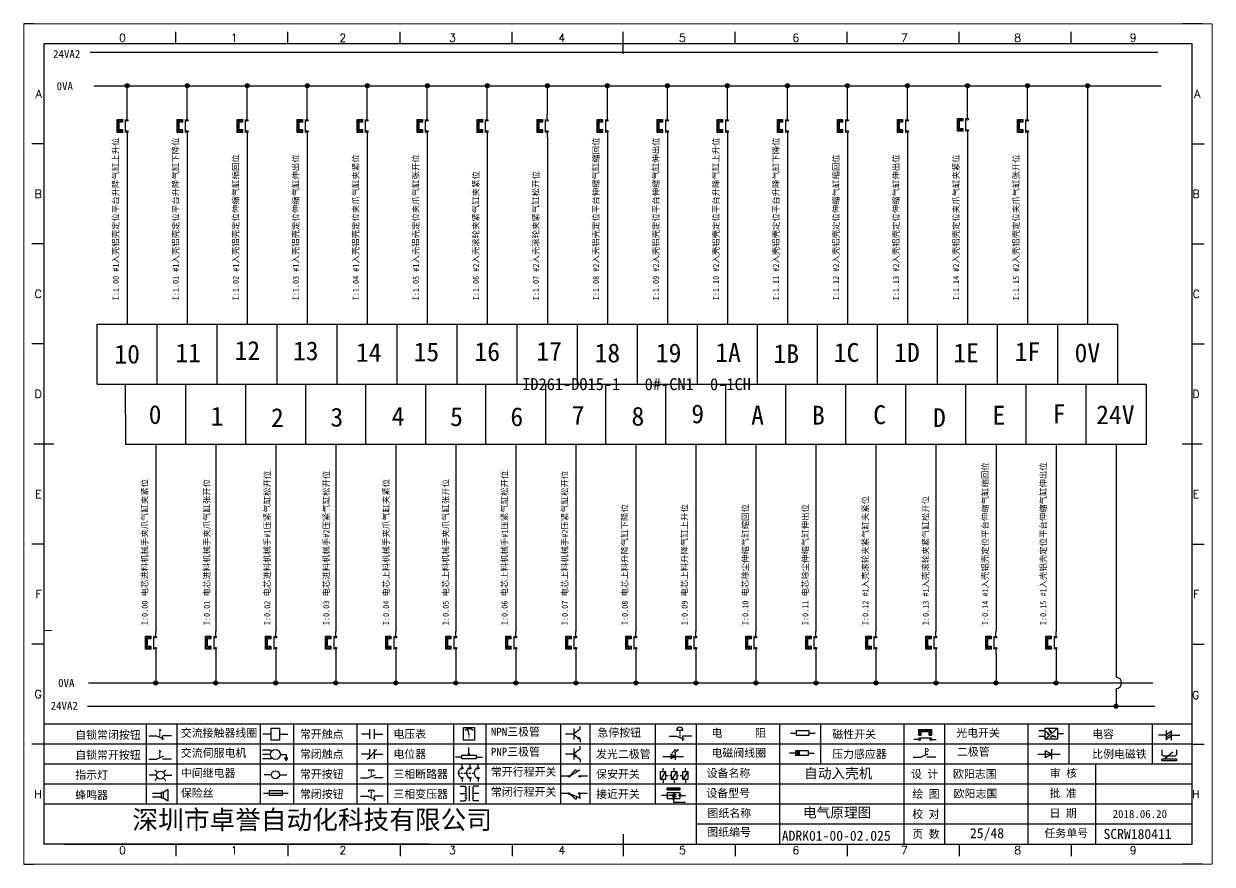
# Model space of a CAD drawing. Header units: millimetres. Extents: x 336 to 12810, y -1577 to 4105.
# Drawn here: x 6480.6 to 6777.6, y -645.8 to -435.8 of the extents above; entities that cross this region are included whole.
import ezdxf
from ezdxf.enums import TextEntityAlignment as Align

# ---------------------------------------------------------------- set-up
doc = ezdxf.new("R2010")
doc.units = ezdxf.units.MM
doc.layers.add('AE_BOR', color=1, linetype='Continuous')
doc.layers.add('MISC', color=2, linetype='Continuous')
doc.styles.get("Standard").update_dxf_attribs({"font": ''})
doc.styles.add('WD', font='romans.shx', dxfattribs={"width": 0.8, "bigfont": 'gbcbig.shx'})
doc.styles.add('样式 0', font='')
doc.styles.add('汉字', font='')
doc.styles.get('Standard').set_extended_font_data('SimSun')
doc.styles.get('样式 0').set_extended_font_data('KaiTi_GB2312')
doc.styles.get('汉字').set_extended_font_data('新宋体')

# ---------------------------------------------------------------- blocks, each defined once
blk = doc.blocks.new('磁性开关')
at = {"linetype": 'ByBlock'}
h = blk.add_hatch(dxfattribs=at)
h.set_pattern_fill('ANSI31', color=256, scale=0.1, style=0)
h.paths.add_polyline_path([(-1910.88, -776.69), (-1910.88, -775.29), (-1907.69, -775.29), (-1907.69, -776.69), (-1908.31, -776.69), (-1908.31, -775.79), (-1910.25, -775.79), (-1910.25, -776.69)])
for p, q in [((-1910.91, -777.81), (-1912.09, -777.81)), ((-1910.88, -776.69), (-1910.88, -775.29)), ((-1910.88, -775.29), (-1907.69, -775.29)), ((-1910.88, -776.69), (-1910.25, -776.69)), ((-1910.88, -777.39), (-1907.69, -777.39)), ((-1910.25, -776.69), (-1910.25, -775.79)), ((-1910.25, -775.79), (-1908.31, -775.79)), ((-1908.31, -776.69), (-1908.31, -775.79)), ((-1908.31, -776.69), (-1907.69, -776.69)), ((-1907.69, -775.29), (-1907.69, -776.69)), ((-1907.66, -777.81), (-1906.48, -777.81))]:
    blk.add_line(p, q, dxfattribs=at)
for centre in [(-1910.68, -777.81), (-1907.88, -777.81)]:
    blk.add_circle(centre, 0.225, dxfattribs=at)
blk = doc.blocks.new('*U6')
at = {"linetype": 'ByBlock'}
for p, q in [((-1909.23, -780.45), (-1909.23, -780.67)), ((-1909.23, -780.45), (-1908.92, -780.84)), ((-1909.23, -780.84), (-1909.23, -781.05)), ((-1911.92, -782.07), (-1910.06, -782.07)), ((-1910.06, -782.07), (-1908.18, -782.88)), ((-1909.23, -781.23), (-1909.23, -781.44)), ((-1909.23, -781.61), (-1909.23, -781.83)), ((-1909.23, -782), (-1909.23, -782.21)), ((-1909.23, -782.38), (-1909.23, -782.43)), ((-1908.52, -783.07), (-1908.52, -782.07)), ((-1906.25, -782.07), (-1908.52, -782.07))]:
    blk.add_line(p, q, dxfattribs=at)
blk = doc.blocks.new('*U8')
at = {"linetype": 'ByBlock'}
for p, q in [((-1911.92, -792.89), (-1910.06, -792.89)), ((-1910.06, -792.89), (-1908.18, -792.08)), ((-1908.88, -791.17), (-1909.23, -790.71)), ((-1909.23, -790.71), (-1909.23, -790.92)), ((-1909.23, -791.09), (-1909.23, -791.31)), ((-1909.23, -791.48), (-1909.23, -791.69)), ((-1909.23, -791.86), (-1909.23, -792.08)), ((-1909.23, -792.25), (-1909.23, -792.47)), ((-1906.25, -792.89), (-1908.52, -792.89))]:
    blk.add_line(p, q, dxfattribs=at)
blk = doc.blocks.new('蜂鸣器')
at = {"linetype": 'ByBlock'}
for p, q in [((-1907.17, -795.53), (-1908.25, -796.26)), ((-1907.17, -795.53), (-1907.17, -798.41)), ((-1908.8, -796.48), (-1911.01, -796.48)), ((-1908.8, -797.46), (-1911.01, -797.46)), ((-1908.25, -796.26), (-1908.8, -796.26)), ((-1908.8, -797.68), (-1908.8, -796.26)), ((-1908.25, -797.68), (-1908.8, -797.68)), ((-1908.25, -797.68), (-1908.25, -796.26)), ((-1907.17, -798.41), (-1908.25, -797.68))]:
    blk.add_line(p, q, dxfattribs=at)
blk = doc.blocks.new('指示灯')
at = {"linetype": 'ByBlock'}
for p, q in [((-1854.25, -776.92), (-1856.06, -776.92)), ((-1854.62, -775.59), (-1853.97, -776.23)), ((-1854.62, -778.25), (-1853.97, -777.61)), ((-1851.9, -775.59), (-1852.54, -776.23)), ((-1851.9, -778.25), (-1852.54, -777.61)), ((-1852.26, -776.92), (-1850.45, -776.92))]:
    blk.add_line(p, q, dxfattribs=at)
blk.add_circle((-1853.26, -776.92), 0.992, dxfattribs=at)
blk = doc.blocks.new('光电开关')
at = {"linetype": 'ByBlock'}
h = blk.add_hatch(dxfattribs=at)
h.set_pattern_fill('ANSI31', color=256, scale=0.01, style=0)
h.set_pattern_definition([(45, (0.172267, 0), (-0.0224506403, 0.0224506403), [])])
h.paths.add_polyline_path([(-1882.44, -776.34), (-1882.5, -775.91), (-1882.68, -776.07)])
h.paths.add_polyline_path([(-1882.86, -776.23), (-1882.44, -776.34), (-1882.68, -776.07)])
h.paths.add_polyline_path([(-1883.05, -776.88), (-1883.11, -776.45), (-1883.29, -776.61)])
h.paths.add_polyline_path([(-1883.47, -776.77), (-1883.05, -776.88), (-1883.29, -776.61)])
for p, q in [((-1884.01, -775.96), (-1885.56, -775.96)), ((-1884.01, -777.39), (-1885.56, -777.39)), ((-1880.91, -775.3), (-1884.01, -778.05)), ((-1883.75, -776.09), (-1883.05, -776.88)), ((-1883.11, -776.45), (-1883.47, -776.77)), ((-1883.05, -776.88), (-1883.47, -776.77)), ((-1883.14, -775.55), (-1882.44, -776.34)), ((-1883.05, -776.88), (-1883.11, -776.45)), ((-1882.5, -775.91), (-1882.86, -776.23)), ((-1882.44, -776.34), (-1882.86, -776.23)), ((-1882.78, -777.47), (-1882.23, -777.47)), ((-1882.44, -776.34), (-1882.5, -775.91)), ((-1882.23, -777.47), (-1882.23, -777.14)), ((-1882.23, -777.14), (-1881.78, -777.14)), ((-1881.78, -777.47), (-1881.78, -777.14)), ((-1881.23, -777.47), (-1881.78, -777.47)), ((-1879.37, -776.67), (-1880.91, -776.67))]:
    blk.add_line(p, q, dxfattribs=at)
blk.add_lwpolyline([(-1884.01, -775.3), (-1880.91, -775.3), (-1880.91, -778.05), (-1884.01, -778.05)], close=True, dxfattribs=at)
blk = doc.blocks.new('交流接触器线圈')
at = {"linetype": 'ByBlock'}
for p, q in [((-1880.82, -781.77), (-1882.87, -781.77)), ((-1878.72, -781.77), (-1876.67, -781.77))]:
    blk.add_line(p, q, dxfattribs=at)
blk.add_lwpolyline([(-1880.82, -780.28), (-1878.72, -780.28), (-1878.72, -783.26), (-1880.82, -783.26)], close=True, dxfattribs=at)
blk = doc.blocks.new('交流伺服电机')
at = {"linetype": 'ByBlock'}
for p, q in [((-1880.97, -785.75), (-1882.94, -785.75)), ((-1880.97, -786.85), (-1882.94, -786.85)), ((-1880.97, -785.75), (-1880.65, -786.03)), ((-1878.49, -786.85), (-1877.07, -786.85)), ((-1877.07, -786.85), (-1877.07, -787.72)), ((-1880.97, -787.94), (-1882.94, -787.94)), ((-1880.97, -787.94), (-1880.65, -787.67)), ((-1877.54, -787.72), (-1876.59, -787.72)), ((-1877.38, -788.01), (-1876.75, -788.01)), ((-1877.23, -788.29), (-1876.9, -788.29))]:
    blk.add_line(p, q, dxfattribs=at)
blk.add_circle((-1879.73, -786.85), 1.24, dxfattribs=at)
blk = doc.blocks.new('中间继电器')
at = {"linetype": 'ByBlock'}
for p, q in [((-1880.72, -791.92), (-1882.54, -791.92)), ((-1878.74, -791.92), (-1876.92, -791.92))]:
    blk.add_line(p, q, dxfattribs=at)
blk.add_circle((-1879.73, -791.92), 0.992, dxfattribs=at)
blk = doc.blocks.new('保险丝')
at = {"linetype": 'ByBlock'}
blk.add_line((-1882.72, -796.49), (-1876.55, -796.49), dxfattribs=at)
blk.add_lwpolyline([(-1881.2, -795.86), (-1878.06, -795.86), (-1878.06, -797.12), (-1881.2, -797.12)], close=True, dxfattribs=at)
blk = doc.blocks.new('常开按钮')
at = {"linetype": 'ByBlock'}
for p, q in [((-1910.06, -787.73), (-1908.18, -786.93)), ((-1909.9, -785.68), (-1908.56, -785.68)), ((-1909.9, -785.68), (-1909.9, -786.07)), ((-1909.23, -785.68), (-1909.23, -785.89)), ((-1909.23, -786.06), (-1909.23, -786.28)), ((-1909.23, -786.45), (-1909.23, -786.67)), ((-1909.23, -786.84), (-1909.23, -787.05)), ((-1908.56, -785.68), (-1908.56, -786.07)), ((-1911.92, -787.73), (-1910.06, -787.73)), ((-1909.23, -787.22), (-1909.23, -787.38)), ((-1906.25, -787.73), (-1908.52, -787.73))]:
    blk.add_line(p, q, dxfattribs=at)
blk = doc.blocks.new('常开触点')
at = {"linetype": 'ByBlock'}
for p, q in [((-1853.82, -782.99), (-1853.82, -780.56)), ((-1852.6, -782.99), (-1852.6, -780.56)), ((-1853.82, -781.77), (-1855.88, -781.77)), ((-1852.6, -781.77), (-1850.55, -781.77))]:
    blk.add_line(p, q, dxfattribs=at)
blk = doc.blocks.new('常闭触点')
at = {"linetype": 'ByBlock'}
for p, q in [((-1853.82, -786.77), (-1855.88, -786.77)), ((-1852.01, -785.66), (-1854.43, -788.1)), ((-1853.82, -787.99), (-1853.82, -785.56)), ((-1852.6, -787.99), (-1852.6, -785.56)), ((-1852.6, -786.77), (-1850.55, -786.77))]:
    blk.add_line(p, q, dxfattribs=at)
blk = doc.blocks.new('常闭按钮')
at = {"linetype": 'ByBlock'}
for p, q in [((-1856.13, -792.28), (-1854.28, -792.28)), ((-1854.28, -792.28), (-1852.4, -793.09)), ((-1854.11, -790.83), (-1852.77, -790.83)), ((-1854.11, -790.83), (-1854.11, -791.22)), ((-1853.44, -790.83), (-1853.44, -791.04)), ((-1853.44, -791.21), (-1853.44, -791.43)), ((-1853.44, -791.6), (-1853.44, -791.82)), ((-1853.44, -791.99), (-1853.44, -792.2)), ((-1853.44, -792.37), (-1853.44, -792.53)), ((-1852.77, -790.83), (-1852.77, -791.22)), ((-1850.47, -792.28), (-1852.73, -792.28)), ((-1852.73, -792.28), (-1852.73, -793.43))]:
    blk.add_line(p, q, dxfattribs=at)
blk = doc.blocks.new('电磁阀线圈')
at = {"linetype": 'ByBlock'}
for p, q in [((-1854.61, -795.92), (-1853.75, -797.16)), ((-1853.75, -795.92), (-1854.61, -797.16)), ((-1853.75, -795.92), (-1853.75, -797.16)), ((-1854.61, -796.54), (-1856.17, -796.54)), ((-1851.53, -796.54), (-1849.97, -796.54))]:
    blk.add_line(p, q, dxfattribs=at)
blk.add_lwpolyline([(-1854.61, -795.92), (-1851.53, -795.92), (-1851.53, -797.16), (-1854.61, -797.16)], close=True, dxfattribs=at)
blk = doc.blocks.new('电压表')
at = {"linetype": 'ByBlock'}
for p, q in [((-1814.84, -780.75), (-1814.91, -781.13)), ((-1814.6, -781.05), (-1814.91, -781.13)), ((-1814.84, -780.75), (-1814.46, -782.26)), ((-1814.84, -780.75), (-1814.6, -781.05))]:
    blk.add_line(p, q, dxfattribs=at)
blk.add_lwpolyline([(-1815.84, -780.34), (-1813.07, -780.34), (-1813.07, -783.49), (-1815.84, -783.49)], close=True, dxfattribs=at)
blk.add_arc((-1814.46, -782.26), 1.56, 46.8313, 133.1687, dxfattribs=at)
at = {"linetype": 'ByBlock', "insert": (-1814.7, -782.39), "char_height": 0.75, "width": 0.6768, "attachment_point": 1}
blk.add_mtext('V', dxfattribs=at)
blk = doc.blocks.new('电位器')
at = {"linetype": 'ByBlock'}
for p, q in [((-1814.45, -787.3), (-1814.62, -786.96)), ((-1814.62, -786.96), (-1814.27, -786.96)), ((-1814.45, -787.3), (-1814.45, -785.39)), ((-1814.45, -787.3), (-1814.27, -786.96)), ((-1816.21, -787.75), (-1817.79, -787.75)), ((-1812.68, -787.75), (-1811.1, -787.75))]:
    blk.add_line(p, q, dxfattribs=at)
blk.add_lwpolyline([(-1816.21, -787.3), (-1812.68, -787.3), (-1812.68, -788.2), (-1816.21, -788.2)], close=True, dxfattribs=at)
blk = doc.blocks.new('三相断路器')
at = {"linetype": 'ByBlock'}
for p, q in [((-1816.17, -790.33), (-1816.17, -789.7)), ((-1814.17, -790.33), (-1814.17, -789.7)), ((-1812.18, -790.33), (-1812.18, -789.7)), ((-1817.14, -791.74), (-1816.72, -791.74)), ((-1816.45, -791.74), (-1816.03, -791.74)), ((-1815.76, -791.74), (-1815.34, -791.74)), ((-1815.07, -791.74), (-1814.65, -791.74)), ((-1814.38, -791.74), (-1813.96, -791.74)), ((-1813.69, -791.74), (-1813.27, -791.74)), ((-1816.17, -793.19), (-1816.17, -793.83)), ((-1814.17, -793.19), (-1814.17, -793.83)), ((-1812.18, -793.19), (-1812.18, -793.83))]:
    blk.add_line(p, q, dxfattribs=at)
for centre in [(-1816.17, -790.55), (-1816.17, -792.98), (-1814.17, -790.55), (-1814.17, -792.98), (-1812.18, -790.55), (-1812.18, -792.98)]:
    blk.add_circle(centre, 0.219, dxfattribs=at)
for centre in [(-1815.81, -791.74), (-1813.82, -791.74), (-1811.83, -791.74)]:
    blk.add_arc(centre, 1.32, 115.5791, 244.4209, dxfattribs=at)
blk = doc.blocks.new('三相变压器')
at = {"linetype": 'ByBlock'}
for p, q in [((-1816.69, -795.03), (-1815.37, -795.03)), ((-1815.37, -795.03), (-1815.37, -795.24)), ((-1814.34, -798.7), (-1814.34, -795.04)), ((-1812, -795.03), (-1813.32, -795.03)), ((-1813.32, -795.03), (-1813.32, -795.24)), ((-1816.69, -796.87), (-1815.37, -796.87)), ((-1816.69, -798.71), (-1815.37, -798.71)), ((-1815.37, -798.71), (-1815.37, -798.5)), ((-1812, -796.87), (-1813.32, -796.87)), ((-1813.32, -798.71), (-1813.32, -798.5)), ((-1812, -798.71), (-1813.32, -798.71))]:
    blk.add_line(p, q, dxfattribs=at)
for centre, start, end in [((-1815.37, -795.51), 270, 90), ((-1815.37, -796.06), 270, 90), ((-1813.32, -795.51), 90, 270), ((-1813.32, -796.06), 90, 270), ((-1815.37, -796.6), 270, 90), ((-1815.37, -797.14), 270, 90), ((-1815.37, -797.68), 270, 90), ((-1815.37, -798.23), 270, 90), ((-1813.32, -796.6), 90, 270), ((-1813.32, -797.14), 90, 270), ((-1813.32, -797.68), 90, 270), ((-1813.32, -798.23), 90, 270)]:
    blk.add_arc(centre, 0.271, start, end, dxfattribs=at)
blk = doc.blocks.new('压力感应器')
at = {"linetype": 'ByBlock'}
for p, q in [((-1817.44, -777.73), (-1815.59, -777.73)), ((-1815.59, -777.73), (-1813.71, -776.93)), ((-1811.78, -777.73), (-1814.05, -777.73))]:
    blk.add_line(p, q, dxfattribs=at)
at = {"linetype": 'ByBlock', "insert": (-1814.65, -775.48), "char_height": 1.68, "width": 1.2242, "attachment_point": 1}
blk.add_mtext('{\\fNSimSun|b0|i0|c134|p49;P}', dxfattribs=at)
blk = doc.blocks.new('二极管')
at = {"linetype": 'ByBlock'}
for p, q in [((-1787.52, -776.77), (-1781.92, -776.77)), ((-1783.97, -776.77), (-1785.69, -775.9)), ((-1785.69, -775.9), (-1785.69, -777.65)), ((-1783.97, -776.77), (-1785.69, -777.65)), ((-1783.97, -777.99), (-1783.97, -775.56))]:
    blk.add_line(p, q, dxfattribs=at)
blk = doc.blocks.new('NPN三极管')
at = {"linetype": 'ByBlock'}
for p, q in [((-1785.73, -780.61), (-1785.73, -783.32)), ((-1785.73, -781.82), (-1784.15, -780.66)), ((-1784.15, -780.66), (-1784.15, -779.98)), ((-1785.73, -781.97), (-1787.81, -781.97)), ((-1785.73, -782.11), (-1784.15, -783.27)), ((-1784.41, -782.73), (-1784.74, -783.18)), ((-1784.15, -783.27), (-1784.74, -783.18)), ((-1784.15, -783.27), (-1784.41, -782.73)), ((-1784.15, -783.27), (-1784.15, -783.96))]:
    blk.add_line(p, q, dxfattribs=at)
blk = doc.blocks.new('PNP三极管')
at = {"linetype": 'ByBlock'}
for p, q in [((-1784.9, -786.74), (-1786.98, -786.74)), ((-1784.9, -785.38), (-1784.9, -788.09)), ((-1784.9, -786.59), (-1783.32, -785.43)), ((-1784.9, -786.88), (-1783.32, -788.04)), ((-1784.9, -786.88), (-1784.31, -786.97)), ((-1784.9, -786.88), (-1784.64, -787.42)), ((-1784.31, -786.97), (-1784.64, -787.42)), ((-1783.32, -785.43), (-1783.32, -784.75)), ((-1783.32, -788.04), (-1783.32, -788.73))]:
    blk.add_line(p, q, dxfattribs=at)
blk = doc.blocks.new('常开行程开关')
at = {"linetype": 'ByBlock'}
for p, q in [((-1786.29, -792.3), (-1788.01, -792.3)), ((-1785.89, -792.17), (-1784.52, -790.62)), ((-1785.89, -792.17), (-1783.43, -790.72)), ((-1784.52, -790.62), (-1784.19, -791.17)), ((-1781.48, -792.3), (-1783.21, -792.3))]:
    blk.add_line(p, q, dxfattribs=at)
for centre in [(-1786.07, -792.3), (-1783.42, -792.3)]:
    blk.add_circle(centre, 0.219, dxfattribs=at)
blk = doc.blocks.new('常闭行程开关')
at = {"linetype": 'ByBlock'}
for p, q in [((-1786.34, -796.62), (-1788.07, -796.62)), ((-1785.93, -796.72), (-1783.25, -797.7)), ((-1785.93, -796.72), (-1784.3, -798)), ((-1784.3, -798), (-1784.08, -797.4)), ((-1783.48, -796.84), (-1783.48, -797.85)), ((-1781.54, -796.62), (-1783.26, -796.62))]:
    blk.add_line(p, q, dxfattribs=at)
for centre in [(-1786.12, -796.62), (-1783.48, -796.62)]:
    blk.add_circle(centre, 0.219, dxfattribs=at)
blk = doc.blocks.new('电容')
at = {"linetype": 'ByBlock'}
for p, q in [((-1756.08, -782.99), (-1756.08, -780.56)), ((-1754.86, -780.79), (-1756.08, -781.55)), ((-1754.86, -782.99), (-1754.86, -780.56)), ((-1756.08, -781.77), (-1758.13, -781.77)), ((-1754.86, -781.44), (-1756.08, -782.2)), ((-1754.86, -781.99), (-1756.08, -782.75)), ((-1754.86, -781.77), (-1752.81, -781.77))]:
    blk.add_line(p, q, dxfattribs=at)
blk = doc.blocks.new('发光二极管')
at = {"linetype": 'ByBlock'}
for p, q in [((-1758.01, -786.77), (-1752.89, -786.77)), ((-1754.84, -786.77), (-1756.04, -786.16)), ((-1756.04, -786.16), (-1756.04, -787.39)), ((-1754.84, -786.77), (-1756.04, -787.39)), ((-1755.78, -785.92), (-1754.89, -785.14)), ((-1754.89, -785.14), (-1755.2, -785.22)), ((-1755.2, -785.22), (-1755.01, -785.43)), ((-1755.08, -785.92), (-1754.18, -785.14)), ((-1754.89, -785.14), (-1755.01, -785.43)), ((-1754.84, -787.63), (-1754.84, -785.92)), ((-1754.18, -785.14), (-1754.49, -785.22)), ((-1754.49, -785.22), (-1754.31, -785.43)), ((-1754.18, -785.14), (-1754.31, -785.43))]:
    blk.add_line(p, q, dxfattribs=at)
blk = doc.blocks.new('比例电磁阀')
at = {"linetype": 'ByBlock'}
for p, q in [((-1757.26, -775.38), (-1757.26, -776.71)), ((-1757.26, -776.71), (-1757.05, -776.71)), ((-1753.6, -777.73), (-1757.25, -777.73)), ((-1757.25, -778.13), (-1757.25, -777.73)), ((-1753.6, -778.13), (-1757.25, -778.13)), ((-1754.5, -775.98), (-1756.35, -777.44)), ((-1756.35, -777.44), (-1756.25, -777.25)), ((-1756.35, -777.44), (-1756.15, -777.38)), ((-1756.15, -777.38), (-1756.25, -777.25)), ((-1753.58, -776.71), (-1753.8, -776.71)), ((-1753.6, -777.73), (-1753.6, -778.13)), ((-1753.58, -775.38), (-1753.58, -776.71))]:
    blk.add_line(p, q, dxfattribs=at)
for centre in [(-1756.78, -776.71), (-1756.24, -776.71), (-1755.7, -776.71), (-1755.15, -776.71), (-1754.61, -776.71), (-1754.07, -776.71)]:
    blk.add_arc(centre, 0.271, 180, 0, dxfattribs=at)
blk = doc.blocks.new('保安开关')
at = {"linetype": 'ByBlock'}
for p, q in [((-1757.96, -790.79), (-1757.96, -789.97)), ((-1755.17, -790.79), (-1755.17, -789.97)), ((-1752.39, -790.79), (-1752.39, -789.97)), ((-1757.33, -790.79), (-1758.6, -792.81)), ((-1757.96, -792.81), (-1757.96, -793.62)), ((-1757.33, -791.8), (-1756.72, -791.8)), ((-1756.35, -791.8), (-1755.89, -791.8)), ((-1754.54, -790.79), (-1755.81, -792.81)), ((-1755.17, -792.81), (-1755.17, -793.62)), ((-1754.52, -791.8), (-1754.06, -791.8)), ((-1753.69, -791.8), (-1753.08, -791.8)), ((-1751.75, -790.79), (-1753.02, -792.81)), ((-1752.39, -792.81), (-1752.39, -793.62))]:
    blk.add_line(p, q, dxfattribs=at)
for points in [[(-1758.6, -790.79), (-1757.33, -790.79), (-1757.33, -792.81), (-1758.6, -792.81)], [(-1755.81, -790.79), (-1754.54, -790.79), (-1754.54, -792.81), (-1755.81, -792.81)], [(-1753.02, -790.79), (-1751.75, -790.79), (-1751.75, -792.81), (-1753.02, -792.81)]]:
    blk.add_lwpolyline(points, close=True, dxfattribs=at)
blk = doc.blocks.new('接近开关')
at = {"linetype": 'ByBlock'}
h = blk.add_hatch(dxfattribs=at)
h.set_pattern_fill('ANSI31', color=256, scale=0.01, style=0)
h.set_pattern_definition([(45, (-89.131516, -30.795668), (-0.0224506403, 0.0224506403), [])])
h.paths.add_polyline_path([(-1516.96, -1123.35), (-1516.96, -1122.85), (-1513.76, -1122.85), (-1513.76, -1123.35)])
for p, q in [((-1517.18, -1124.71), (-1518.36, -1124.71)), ((-1516.96, -1123.35), (-1516.96, -1122.85)), ((-1516.96, -1122.85), (-1513.76, -1122.85)), ((-1516.96, -1123.35), (-1513.76, -1123.35)), ((-1516.96, -1123.95), (-1513.76, -1123.95)), ((-1516.96, -1123.95), (-1516.96, -1125.47)), ((-1516.96, -1125.47), (-1513.76, -1125.47)), ((-1515.91, -1124.71), (-1516.45, -1124.71)), ((-1515.11, -1124.31), (-1515.91, -1124.71)), ((-1515.11, -1125.11), (-1515.91, -1124.71)), ((-1515.33, -1124.53), (-1515.17, -1124.53)), ((-1515.33, -1124.88), (-1515.17, -1124.88)), ((-1515.25, -1124.45), (-1515.25, -1124.61)), ((-1515.11, -1124.31), (-1515.11, -1125.11)), ((-1515.11, -1124.48), (-1514.58, -1124.48)), ((-1515.11, -1124.94), (-1514.58, -1124.94)), ((-1513.76, -1122.85), (-1513.76, -1123.35)), ((-1513.76, -1123.95), (-1513.76, -1125.47)), ((-1513.54, -1124.71), (-1512.36, -1124.71)), ((-1515.36, -1125.69), (-1515.36, -1126.36)), ((-1515.36, -1126.36), (-1512.36, -1126.36))]:
    blk.add_line(p, q, dxfattribs=at)
for centre in [(-1516.96, -1124.71), (-1515.36, -1125.47), (-1513.76, -1124.71)]:
    blk.add_circle(centre, 0.225, dxfattribs=at)
blk = doc.blocks.new('电阻')
at = {"linetype": 'ByBlock'}
for p, q in [((-3.09, 0), (-1.57, 0)), ((1.57, 0), (3.09, 0))]:
    blk.add_line(p, q, dxfattribs=at)
blk.add_lwpolyline([(-1.57, 0.63), (1.57, 0.63), (1.57, -0.63), (-1.57, -0.63)], close=True, dxfattribs=at)
blk = doc.blocks.new('急停按钮')
at = {"linetype": 'ByBlock'}
for p, q in [((-1.86, 0), (0, 0)), ((0, 0), (1.88, -0.81)), ((0.06, 1.45), (1.61, 1.45)), ((0.83, 1.45), (0.83, 1.24)), ((0.83, 1.07), (0.83, 0.85)), ((0.83, 0.68), (0.83, 0.47)), ((0.83, 0.29), (0.83, 0.08)), ((3.81, 0), (1.54, 0)), ((1.54, 0), (1.54, -1.15)), ((0.83, -0.09), (0.83, -0.24))]:
    blk.add_line(p, q, dxfattribs=at)
blk.add_arc((0.83, 1.45), 0.774, 0, 180)
blk = doc.blocks.new('电控横A4')
for p, q in [((292, -5), (5, -5)), ((5, -5), (5, -205)), ((292, -205), (292, -5)), ((10.03, -205), (289.53, -205)), ((130.8, -205), (190.75, -205)), ((190.75, -205), (259.54, -205))]:
    blk.add_line(p, q)
at = {"lineweight": 9, "ltscale": 0.1}
for p, q in [((5, -151.57), (7, -151.57)), ((101.34, -205), (130.8, -205)), ((129.44, -205), (129.44, -205)), ((129.44, -205), (129.44, -205)), ((129.44, -205), (129.44, -205)), ((129.44, -205), (129.44, -205))]:
    blk.add_line(p, q, dxfattribs=at)
at = {"linetype": 'ByBlock'}
for p, q in [((292, -175), (5, -175)), ((292, -180), (5, -180)), ((292, -185), (5, -185)), ((292, -190), (5, -190)), ((292, -195), (5, -195)), ((292, -200), (168.03, -200))]:
    blk.add_line(p, q, dxfattribs=at)
at = {"color": 0, "lineweight": -2}
for p, q in [((30.58, -175), (30.58, -195)), ((38.26, -175), (38.26, -195)), ((59.05, -175), (59.05, -195)), ((67.4, -175), (67.4, -195)), ((83.26, -175), (83.26, -195)), ((90.91, -175), (90.91, -195)), ((107.4, -175), (107.4, -195)), ((115.5, -175), (115.5, -195)), ((134.12, -175), (134.12, -195)), ((141.48, -175), (141.48, -195)), ((157.79, -175), (157.79, -195)), ((168.03, -175), (168.03, -204.92)), ((188.84, -175), (188.84, -185)), ((199.08, -175), (199.08, -185)), ((219.89, -175), (219.89, -185)), ((230.12, -175), (230.12, -185)), ((250.93, -175), (250.93, -185)), ((261.17, -175), (261.17, -185)), ((281.98, -175), (281.98, -185)), ((188.84, -185), (188.84, -204.92)), ((219.89, -185), (219.89, -205)), ((230.12, -185), (230.12, -205)), ((250.93, -185), (250.93, -205)), ((267.79, -185), (267.79, -205))]:
    blk.add_line(p, q, dxfattribs=at)
at = {"color": 0, "ltscale": 2}
for p, q in [((292, -205), (292, -183.55)), ((101.34, -205), (5, -205)), ((259.54, -205), (289.53, -205)), ((259.54, -205), (292, -205))]:
    blk.add_line(p, q, dxfattribs=at)
at = {"layer": 'AE_BOR', "lineweight": 30}
for p, q in [((2.53, 0), (0, 0)), ((294.53, 0), (289.53, 0)), ((0, -210), (2.53, -210)), ((294.53, -210), (289.53, -210))]:
    blk.add_line(p, q, dxfattribs=at)
at = {"layer": 'AE_BOR', "color": 1, "lineweight": 15}
for p, q in [((0, 0), (297, 0)), ((0, -210), (0, 0)), ((297, 0), (297, -210)), ((297, -210), (0, -210))]:
    blk.add_line(p, q, dxfattribs=at)
at = {"layer": 'AE_BOR'}
for p, q in [((38.03, -5), (38.03, -2)), ((66.03, -5), (66.03, -2)), ((94.03, -5), (94.03, -2)), ((122.03, -5), (122.03, -2)), ((149.78, -5), (149.78, -2)), ((177.78, -5), (177.78, -2)), ((205.78, -5), (205.78, -2)), ((233.78, -5), (233.78, -2)), ((261.78, -5), (261.78, -2)), ((5, -30), (2, -30)), ((292, -30), (295, -30)), ((5, -55), (2, -55)), ((292, -55), (295, -55)), ((5, -80), (2, -80)), ((292, -80), (295, -80)), ((5, -130), (2, -130)), ((292, -130), (295, -130)), ((5, -155), (2, -155)), ((292, -155), (295, -155)), ((5, -180), (2, -180)), ((292, -180), (295, -180)), ((38.03, -205), (38.03, -208)), ((66.03, -205), (66.03, -208)), ((94.03, -205), (94.03, -208)), ((122.03, -205), (122.03, -208)), ((149.78, -205), (149.78, -208)), ((177.78, -205), (177.78, -208)), ((205.78, -205), (205.78, -208)), ((233.78, -205), (233.78, -208)), ((261.78, -205), (261.78, -208))]:
    blk.add_line(p, q, dxfattribs=at)
at = {"layer": 'AE_BOR', "color": 2, "lineweight": 30}
for p, q in [((149.78, -7.5), (149.78, -2.5)), ((2.5, -105), (7.5, -105)), ((289.5, -105), (294.5, -105)), ((149.78, -202.5), (149.78, -207.5)), ((149.78, -205), (149.78, -207.5))]:
    blk.add_line(p, q, dxfattribs=at)
at = {"linetype": 'ByBlock'}
for name, p in [('*U6', (1943.19, 604.18)), ('交流接触器线圈', (1942.62, 604.27)), ('常开触点', (1940.27, 604.3)), ('电压表', (1925.71, 604.52)), ('NPN三极管', (1923.2, 604.5)), ('磁性开关', (2134.53, 598.96)), ('光电开关', (2139.22, 599.27)), ('电容', (2041.69, 603.98)), ('电位器', (1925.71, 604.52)), ('PNP三极管', (1922.37, 604.27)), ('压力感应器', (2039.72, 594.52)), ('*U8', (1943.19, 609.18)), ('交流伺服电机', (1942.62, 604.27)), ('常闭触点', (1940.27, 604.3)), ('发光二极管', (1917.72, 603.69)), ('电磁阀线圈', (2047.53, 614.3)), ('二极管', (2040.91, 594.27)), ('比例电磁阀', (2041.69, 593.98)), ('指示灯', (1887.41, 589.18)), ('中间继电器', (1942.62, 604.27)), ('常开按钮', (1996.06, 599.3)), ('三相断路器', (1925.71, 604.52)), ('常开行程开关', (1922.37, 604.27)), ('保安开关', (1917.72, 603.98)), ('蜂鸣器', (1943.19, 604.18)), ('保险丝', (1942.62, 604.27)), ('常闭按钮', (1940.27, 599.3)), ('三相变压器', (1925.71, 604.52)), ('常闭行程开关', (1922.37, 604.27)), ('接近开关', (1677.72, 931.9))]:
    blk.add_blockref(name, p, dxfattribs=at)
for name, p in [('急停按钮', (163.12, -177.98)), ('电阻', (194.66, -177.22))]:
    blk.add_blockref(name, p)
at = {"char_height": 2, "attachment_point": 1, "style": '汉字'}
for s, insert in [('{\\fKaiTi_GB2312|b0|i0|c134|p49;自锁常闭按钮}', (12.86, -176.69)), ('{\\fKaiTi_GB2312|b0|i0|c134|p49;交流接触器线圈}', (39.25, -176.19)), ('{\\fKaiTi_GB2312|b0|i0|c134|p49;常开触点}', (69.01, -176.48)), ('{\\fKaiTi_GB2312|b0|i0|c134|p49;电压表}', (92.37, -176.47)), ('{\\fKaiTi_GB2312|b0|i0|c134|p49;NPN三极管}', (116.73, -175.91)), ('{\\fKaiTi_GB2312|b0|i0|c134|p49;急停按钮}', (143.35, -176.12)), ('{\\fKaiTi_GB2312|b0|i0|c134|p49;电      阻}', (171.86, -176.19)), ('{\\fKaiTi_GB2312|b0|i0|c134|p49;磁性开关}', (202.07, -176.53)), ('{\\fKaiTi_GB2312|b0|i0|c134|p49;光电开关}', (233.02, -176.19)), ('{\\fKaiTi_GB2312|b0|i0|c134|p49;电容}', (267, -176.48)), ('{\\fKaiTi_GB2312|b0|i0|c134|p49;交流伺服电机}', (39.25, -181.19)), ('{\\fKaiTi_GB2312|b0|i0|c134|p49;电位器}', (92.37, -181.47)), ('{\\fKaiTi_GB2312|b0|i0|c134|p49;PNP三极管}', (116.73, -180.91)), ('{\\fKaiTi_GB2312|b0|i0|c134|p49;电磁阀线圈}', (171.86, -181.19)), ('{\\fKaiTi_GB2312|b0|i0|c134|p49;压力感应器}', (202.02, -181.47)), ('{\\fKaiTi_GB2312|b0|i0|c134|p49;二极管}', (233.2, -180.91)), ('{\\fKaiTi_GB2312|b0|i0|c134|p49;自锁常开按钮}', (12.86, -181.69)), ('{\\fKaiTi_GB2312|b0|i0|c134|p49;常闭触点}', (69.01, -181.48)), ('{\\fKaiTi_GB2312|b0|i0|c134|p49;发光二极管}', (143.02, -181.48)), ('{\\fKaiTi_GB2312|b0|i0|c134|p49;比例电磁铁}', (267, -181.48)), ('{\\fKaiTi_GB2312|b0|i0|c134|p49;指示灯}', (12.86, -186.69)), ('{\\fKaiTi_GB2312|b0|i0|c134|p49;中间继电器}', (39.25, -186.19)), ('{\\fKaiTi_GB2312|b0|i0|c134|p49;常开按钮}', (69.01, -186.48)), ('{\\fKaiTi_GB2312|b0|i0|c134|p49;三相断路器}', (92.37, -186.47)), ('{\\fKaiTi_GB2312|b0|i0|c134|p49;常开行程开关}', (116.73, -185.91)), ('{\\fKaiTi_GB2312|b0|i0|c134|p49;保安开关}', (143.02, -186.48)), ('设备名称', (170.65, -186.24)), ('{\\fKaiTi_GB2312|b0|i0|c134|p0;设 计}', (221.72, -186.46)), ('{\\fKaiTi_GB2312|b0|i0|c134|p0;审 核}', (256.39, -186.25)), ('{\\fKaiTi_GB2312|b0|i0|c134|p49;蜂鸣器}', (12.86, -191.69)), ('{\\fKaiTi_GB2312|b0|i0|c134|p49;保险丝}', (39.25, -191.19)), ('{\\fKaiTi_GB2312|b0|i0|c134|p49;常闭按钮}', (69.01, -191.48)), ('{\\fKaiTi_GB2312|b0|i0|c134|p49;三相变压器}', (92.37, -191.47)), ('{\\fKaiTi_GB2312|b0|i0|c134|p49;常闭行程开关}', (116.73, -190.91)), ('{\\fKaiTi_GB2312|b0|i0|c134|p49;接近开关}', (143.02, -191.48)), ('设备型号', (170.58, -191.24)), ('{\\fKaiTi_GB2312|b0|i0|c134|p0;绘 图}', (222.05, -191.46)), ('{\\fKaiTi_GB2312|b0|i0|c134|p0;批 准}', (256.32, -191.25)), ('图纸名称', (170.86, -196.24)), ('{\\fKaiTi_GB2312|b0|i0|c134|p0;日 期}', (256.32, -196.25)), ('{\\fKaiTi_GB2312|b0|i0|c134|p0;校 对}', (222.05, -196.46)), ('图纸编号', (170.81, -200.96)), ('{\\fKaiTi_GB2312|b0|i0|c134|p0;页 数}', (222.05, -201.46)), ('任务单号', (255.06, -201.25))]:
    blk.add_mtext(s, dxfattribs=dict(at, insert=insert))
at = {"color": 0, "lineweight": -2, "insert": (27.14, -196.53), "char_height": 4.7064, "width": 96.1138, "attachment_point": 1}
blk.add_mtext('深圳市卓誉自动化科技有限公司', dxfattribs=at)
at = {"insert": (272.1, -196.45), "char_height": 2, "width": 60.2542, "attachment_point": 1}
blk.add_mtext('{\\fKaiTi_GB2312|b0|i0|c134|p49;2018.06.20}', dxfattribs=at)
at = {"layer": 'AE_BOR', "style": 'WD'}
for s, p in [('0', (24.67, -4.5)), ('1', (52.6, -4.5)), ('2', (79.75, -4.5)), ('3', (107.15, -4.5)), ('4', (134.45, -4.5)), ('5', (164.59, -4.5)), ('6', (192.94, -4.5)), ('7', (220.04, -4.5)), ('8', (248.37, -4.5)), ('9', (277.23, -4.5)), ('0', (24.67, -207.5)), ('1', (52.6, -207.5)), ('2', (79.75, -207.5)), ('3', (107.15, -207.5)), ('4', (134.45, -207.5)), ('5', (164.59, -207.5)), ('6', (192.94, -207.5)), ('7', (220.04, -207.5)), ('8', (248.37, -207.5)), ('9', (277.23, -207.5))]:
    blk.add_text(s, height=2, dxfattribs=at).set_placement(p, align=Align.CENTER)
for s, p in [('A', (4.5, -17.5)), ('A', (294.03, -17.5)), ('B', (4.5, -42.5)), ('B', (293.84, -42.5)), ('C', (4.5, -67.5)), ('C', (293.93, -67.5)), ('D', (4.5, -92.5)), ('D', (293.84, -92.5)), ('E', (4.5, -117.5)), ('E', (293.74, -117.5)), ('F', (4.5, -142.5)), ('F', (293.74, -142.5)), ('F', (293.74, -142.5)), ('G', (4.5, -167.5)), ('G', (293.74, -167.72)), ('H', (4.5, -192.5)), ('H', (293.84, -192.5))]:
    blk.add_text(s, height=2, dxfattribs=at).set_placement(p, align=Align.MIDDLE_RIGHT)

msp = doc.modelspace()

# ---------------------------------------------------------------- hatches: boundary and pattern name
at = {"lineweight": -2}
h = msp.add_hatch(color=0, dxfattribs=at)
edge = h.paths.add_edge_path()
edge.add_arc((6506.397, -451.287), 0.5, 0, 360)
h = msp.add_hatch(color=0, dxfattribs=at)
edge = h.paths.add_edge_path()
edge.add_arc((6521.397, -451.287), 0.5, 0, 360)
h = msp.add_hatch(color=0, dxfattribs=at)
edge = h.paths.add_edge_path()
edge.add_arc((6536.397, -451.287), 0.5, 0, 360)
h = msp.add_hatch(color=0, dxfattribs=at)
edge = h.paths.add_edge_path()
edge.add_arc((6551.397, -451.287), 0.5, 0, 360)
h = msp.add_hatch(color=0, dxfattribs=at)
edge = h.paths.add_edge_path()
edge.add_arc((6566.397, -451.287), 0.5, 0, 360)
h = msp.add_hatch(color=0, dxfattribs=at)
edge = h.paths.add_edge_path()
edge.add_arc((6581.397, -451.287), 0.5, 0, 360)
h = msp.add_hatch(color=0, dxfattribs=at)
edge = h.paths.add_edge_path()
edge.add_arc((6596.397, -451.287), 0.5, 0, 360)
h = msp.add_hatch(color=0, dxfattribs=at)
edge = h.paths.add_edge_path()
edge.add_arc((6611.397, -451.287), 0.5, 0, 360)
h = msp.add_hatch(color=0, dxfattribs=at)
edge = h.paths.add_edge_path()
edge.add_arc((6626.397, -451.287), 0.5, 0, 360)
h = msp.add_hatch(color=0, dxfattribs=at)
edge = h.paths.add_edge_path()
edge.add_arc((6641.397, -451.287), 0.5, 0, 360)
h = msp.add_hatch(color=0, dxfattribs=at)
edge = h.paths.add_edge_path()
edge.add_arc((6656.397, -451.287), 0.5, 0, 360)
h = msp.add_hatch(color=0, dxfattribs=at)
edge = h.paths.add_edge_path()
edge.add_arc((6671.397, -451.287), 0.5, 0, 360)
h = msp.add_hatch(color=0, dxfattribs=at)
edge = h.paths.add_edge_path()
edge.add_arc((6686.397, -451.287), 0.5, 0, 360)
h = msp.add_hatch(color=0, dxfattribs=at)
edge = h.paths.add_edge_path()
edge.add_arc((6701.397, -451.287), 0.5, 0, 360)
h = msp.add_hatch(color=0, dxfattribs=at)
edge = h.paths.add_edge_path()
edge.add_arc((6716.397, -451.287), 0.5, 0, 360)
h = msp.add_hatch(color=0, dxfattribs=at)
edge = h.paths.add_edge_path()
edge.add_arc((6731.397, -451.287), 0.5, 0, 360)
h = msp.add_hatch(color=0, dxfattribs=at)
edge = h.paths.add_edge_path()
edge.add_arc((6746.397, -451.287), 0.5, 0, 360)
h = msp.add_hatch(color=0, dxfattribs=at)
edge = h.paths.add_edge_path()
edge.add_arc((6513.522, -600.499), 0.5, 0, 360)
h = msp.add_hatch(color=0, dxfattribs=at)
edge = h.paths.add_edge_path()
edge.add_arc((6528.522, -600.499), 0.5, 0, 360)
h = msp.add_hatch(color=0, dxfattribs=at)
edge = h.paths.add_edge_path()
edge.add_arc((6543.522, -600.499), 0.5, 0, 360)
h = msp.add_hatch(color=0, dxfattribs=at)
edge = h.paths.add_edge_path()
edge.add_arc((6558.522, -600.499), 0.5, 0, 360)
h = msp.add_hatch(color=0, dxfattribs=at)
edge = h.paths.add_edge_path()
edge.add_arc((6573.522, -600.499), 0.5, 0, 360)
h = msp.add_hatch(color=0, dxfattribs=at)
edge = h.paths.add_edge_path()
edge.add_arc((6588.522, -600.499), 0.5, 0, 360)
h = msp.add_hatch(color=0, dxfattribs=at)
edge = h.paths.add_edge_path()
edge.add_arc((6603.522, -600.499), 0.5, 0, 360)
h = msp.add_hatch(color=0, dxfattribs=at)
edge = h.paths.add_edge_path()
edge.add_arc((6618.522, -600.499), 0.5, 0, 360)
h = msp.add_hatch(color=0, dxfattribs=at)
edge = h.paths.add_edge_path()
edge.add_arc((6633.522, -600.499), 0.5, 0, 360)
h = msp.add_hatch(color=0, dxfattribs=at)
edge = h.paths.add_edge_path()
edge.add_arc((6648.522, -600.499), 0.5, 0, 360)
h = msp.add_hatch(color=0, dxfattribs=at)
edge = h.paths.add_edge_path()
edge.add_arc((6663.522, -600.499), 0.5, 0, 360)
h = msp.add_hatch(color=0, dxfattribs=at)
edge = h.paths.add_edge_path()
edge.add_arc((6678.522, -600.499), 0.5, 0, 360)
h = msp.add_hatch(color=0, dxfattribs=at)
edge = h.paths.add_edge_path()
edge.add_arc((6693.522, -600.499), 0.5, 0, 360)
h = msp.add_hatch(color=0, dxfattribs=at)
edge = h.paths.add_edge_path()
edge.add_arc((6708.522, -600.499), 0.5, 0, 360)
h = msp.add_hatch(color=0, dxfattribs=at)
edge = h.paths.add_edge_path()
edge.add_arc((6723.522, -600.499), 0.5, 0, 360)
h = msp.add_hatch(color=0, dxfattribs=at)
edge = h.paths.add_edge_path()
edge.add_arc((6738.522, -600.499), 0.5, 0, 360)
h = msp.add_hatch(color=0, dxfattribs=at)
edge = h.paths.add_edge_path()
edge.add_arc((6753.522, -606.316), 0.5, 0, 360)

# ---------------------------------------------------------------- linework, layer by layer
at = {"color": 0, "lineweight": -2}
for p, q in [((6497.184, -442.924), (6763.937, -442.924)), ((6498.068, -451.287), (6764.821, -451.287)), ((6506.397, -458.531), (6506.397, -451.287)), ((6521.397, -458.531), (6521.397, -451.287)), ((6536.397, -458.531), (6536.397, -451.287)), ((6551.397, -458.531), (6551.397, -451.287)), ((6566.397, -458.531), (6566.397, -451.287)), ((6581.397, -458.531), (6581.397, -451.287)), ((6596.397, -458.531), (6596.397, -451.287)), ((6611.397, -458.531), (6611.397, -451.287)), ((6626.397, -458.531), (6626.397, -451.287)), ((6641.397, -458.531), (6641.397, -451.287)), ((6656.397, -458.531), (6656.397, -451.287)), ((6671.397, -458.531), (6671.397, -451.287)), ((6686.397, -458.531), (6686.397, -451.287)), ((6701.397, -458.531), (6701.397, -451.287)), ((6716.397, -458.531), (6716.397, -451.287)), ((6731.397, -458.531), (6731.397, -451.287)), ((6746.397, -451.287), (6746.397, -510.893)), ((6506.397, -464.143), (6506.397, -510.893)), ((6521.397, -464.143), (6521.397, -510.893)), ((6536.397, -464.143), (6536.397, -510.893)), ((6551.397, -464.143), (6551.397, -510.893)), ((6566.397, -464.143), (6566.397, -510.893)), ((6581.397, -464.143), (6581.397, -510.893)), ((6596.397, -464.143), (6596.397, -510.893)), ((6611.397, -464.143), (6611.397, -510.893)), ((6626.397, -464.143), (6626.397, -510.893)), ((6641.397, -464.143), (6641.397, -510.893)), ((6656.397, -464.143), (6656.397, -510.893)), ((6671.397, -464.143), (6671.397, -510.893)), ((6686.397, -464.143), (6686.397, -510.893)), ((6701.397, -464.143), (6701.397, -510.893)), ((6716.397, -463.859), (6716.397, -510.893)), ((6731.397, -463.859), (6731.397, -510.893)), ((6738.897, -510.893), (6738.897, -525.893)), ((6498.897, -525.893), (6761.022, -525.893)), ((6521.022, -540.893), (6521.022, -525.893)), ((6536.022, -540.893), (6536.022, -525.893)), ((6551.022, -540.893), (6551.022, -525.893)), ((6566.022, -540.893), (6566.022, -525.893)), ((6581.022, -540.893), (6581.022, -525.893)), ((6596.022, -540.893), (6596.022, -525.893)), ((6611.022, -540.893), (6611.022, -525.893)), ((6626.022, -540.893), (6626.022, -525.893)), ((6641.022, -540.893), (6641.022, -525.893)), ((6656.022, -540.893), (6656.022, -525.893)), ((6671.022, -540.893), (6671.022, -525.893)), ((6686.022, -540.893), (6686.022, -525.893)), ((6701.022, -540.893), (6701.022, -525.893)), ((6716.022, -540.893), (6716.022, -525.893)), ((6731.022, -540.893), (6731.022, -525.893)), ((6746.022, -525.893), (6746.022, -525.893)), ((6746.022, -540.893), (6746.022, -525.893)), ((6513.522, -540.893), (6513.522, -587.643)), ((6528.522, -540.893), (6528.522, -587.643)), ((6543.522, -540.893), (6543.522, -587.643)), ((6558.522, -540.893), (6558.522, -587.643)), ((6573.522, -540.893), (6573.522, -587.643)), ((6588.522, -540.893), (6588.522, -587.643)), ((6603.522, -540.893), (6603.522, -587.643)), ((6618.522, -540.893), (6618.522, -587.643)), ((6633.522, -540.893), (6633.522, -587.643)), ((6648.522, -540.893), (6648.522, -587.643)), ((6663.522, -540.893), (6663.522, -587.643)), ((6678.522, -540.893), (6678.522, -587.643)), ((6693.522, -540.893), (6693.522, -587.643)), ((6708.522, -540.893), (6708.522, -587.643)), ((6723.522, -540.893), (6723.522, -587.643)), ((6738.522, -540.893), (6738.522, -587.643)), ((6753.522, -540.893), (6753.522, -599.105)), ((6513.522, -593.255), (6513.522, -600.499)), ((6528.522, -593.255), (6528.522, -600.499)), ((6543.522, -593.255), (6543.522, -600.499)), ((6558.522, -593.255), (6558.522, -600.499)), ((6573.522, -593.255), (6573.522, -600.499)), ((6588.522, -593.255), (6588.522, -600.499)), ((6603.522, -593.255), (6603.522, -600.499)), ((6618.522, -593.255), (6618.522, -600.499)), ((6633.522, -593.255), (6633.522, -600.499)), ((6648.522, -593.255), (6648.522, -600.499)), ((6663.522, -593.255), (6663.522, -600.499)), ((6678.522, -593.255), (6678.522, -600.499)), ((6693.522, -593.255), (6693.522, -600.499)), ((6708.522, -593.255), (6708.522, -600.499)), ((6723.522, -593.255), (6723.522, -600.499)), ((6738.522, -593.255), (6738.522, -600.499)), ((6496.7, -600.499), (6762.69, -600.499)), ((6753.522, -601.893), (6753.522, -606.316)), ((6496.463, -606.316), (6763.216, -606.316))]:
    msp.add_line(p, q, dxfattribs=at)
for points in [[(6498.897, -510.893), (6513.897, -510.893)], [(6498.897, -525.893), (6498.897, -510.893)], [(6513.897, -525.893), (6513.897, -510.893)], [(6513.897, -510.893), (6528.897, -510.893)], [(6528.897, -525.893), (6528.897, -510.893)], [(6528.897, -510.893), (6543.897, -510.893)], [(6543.897, -525.893), (6543.897, -510.893)], [(6543.897, -510.893), (6558.897, -510.893)], [(6558.897, -525.893), (6558.897, -510.893)], [(6558.897, -510.893), (6573.897, -510.893)], [(6573.897, -525.893), (6573.897, -510.893)], [(6573.897, -510.893), (6588.897, -510.893)], [(6588.897, -525.893), (6588.897, -510.893)], [(6588.897, -510.893), (6603.897, -510.893)], [(6603.897, -525.893), (6603.897, -510.893)], [(6603.897, -510.893), (6618.897, -510.893)], [(6618.897, -525.893), (6618.897, -510.893)], [(6618.897, -510.893), (6633.897, -510.893)], [(6633.897, -525.893), (6633.897, -510.893)], [(6633.897, -510.893), (6648.897, -510.893)], [(6648.897, -525.893), (6648.897, -510.893)], [(6648.897, -510.893), (6663.897, -510.893)], [(6663.897, -525.893), (6663.897, -510.893)], [(6663.897, -510.893), (6678.897, -510.893)], [(6678.897, -525.893), (6678.897, -510.893)], [(6678.897, -510.893), (6693.897, -510.893)], [(6693.897, -525.893), (6693.897, -510.893)], [(6693.897, -510.893), (6708.897, -510.893)], [(6708.897, -510.893), (6723.897, -510.893)], [(6708.897, -525.893), (6708.897, -510.893)], [(6723.897, -510.893), (6738.897, -510.893)], [(6723.897, -525.893), (6723.897, -510.893)], [(6738.897, -510.893), (6753.897, -510.893), (6753.897, -525.893)], [(6521.022, -540.893), (6506.022, -540.893), (6505.987, -525.893)], [(6761.022, -525.893), (6761.022, -540.893), (6746.022, -540.893)], [(6536.022, -540.893), (6521.022, -540.893)], [(6551.022, -540.893), (6536.022, -540.893)], [(6566.022, -540.893), (6551.022, -540.893)], [(6581.022, -540.893), (6566.022, -540.893)], [(6596.022, -540.893), (6581.022, -540.893)], [(6611.022, -540.893), (6596.022, -540.893)], [(6626.022, -540.893), (6611.022, -540.893)], [(6641.022, -540.893), (6626.022, -540.893)], [(6656.022, -540.893), (6641.022, -540.893)], [(6671.022, -540.893), (6656.022, -540.893)], [(6686.022, -540.893), (6671.022, -540.893)], [(6701.022, -540.893), (6686.022, -540.893)], [(6716.022, -540.893), (6701.022, -540.893)], [(6731.022, -540.893), (6716.022, -540.893)], [(6746.022, -540.893), (6731.022, -540.893)]]:
    msp.add_lwpolyline(points, dxfattribs=at)
for centre in [(6506.397, -451.287), (6521.397, -451.287), (6536.397, -451.287), (6551.397, -451.287), (6566.397, -451.287), (6581.397, -451.287), (6596.397, -451.287), (6611.397, -451.287), (6626.397, -451.287), (6641.397, -451.287), (6656.397, -451.287), (6671.397, -451.287), (6686.397, -451.287), (6701.397, -451.287), (6716.397, -451.287), (6731.397, -451.287), (6746.397, -451.287), (6513.522, -600.499), (6528.522, -600.499), (6543.522, -600.499), (6558.522, -600.499), (6573.522, -600.499), (6588.522, -600.499), (6603.522, -600.499), (6618.522, -600.499), (6633.522, -600.499), (6648.522, -600.499), (6663.522, -600.499), (6678.522, -600.499), (6693.522, -600.499), (6708.522, -600.499), (6723.522, -600.499), (6738.522, -600.499), (6753.522, -606.316)]:
    msp.add_circle(centre, 0.5, dxfattribs=at)
at = {"color": 0, "ltscale": 2}
msp.add_arc((6753.522, -600.499), 1.394, 270, 90, dxfattribs=at)

# ---------------------------------------------------------------- block references
msp.add_blockref('电控横A4', (6480.556, -435.809))
at = {"linetype": 'ByBlock', "rotation": 90}
for p in [(5728.584, 1447.945), (5743.584, 1447.945), (5758.584, 1447.945), (5773.584, 1447.945), (5788.584, 1447.945), (5803.584, 1447.945), (5818.584, 1447.945), (5833.584, 1447.945), (5848.584, 1447.945), (5863.584, 1447.945), (5878.584, 1447.945), (5893.584, 1447.945), (5908.584, 1447.945), (5923.584, 1447.945), (5938.584, 1448.228), (5953.584, 1447.945), (5735.708, 1318.833), (5750.708, 1318.833), (5765.708, 1318.833), (5780.708, 1318.833), (5795.708, 1318.833), (5810.708, 1318.833), (5825.708, 1318.833), (5840.708, 1318.833), (5855.708, 1318.833), (5870.708, 1318.833), (5885.708, 1318.833), (5900.708, 1318.833), (5915.708, 1318.833), (5930.708, 1318.833), (5945.708, 1318.833), (5960.708, 1318.833)]:
    msp.add_blockref('磁性开关', p, dxfattribs=at)

# ---------------------------------------------------------------- texts
msp.add_text('25/48', height=2.5).set_placement((6717.023, -639.298))
at = {"color": 0, "lineweight": -2, "attachment_point": 1}
for s, insert, char_height, width in [('0VA', (6488.763, -450.392), 2, 14.27309), ('10', (6503.186, -515.994), 4.7064, 7.20347), ('11', (6518.439, -515.675), 4.7064, 7.20347), ('12', (6533.227, -515.084), 4.7064, 7.20347), ('13', (6547.821, -515.178), 4.7064, 7.20347), ('14', (6563.557, -515.565), 4.7064, 7.20347), ('15', (6577.961, -515.432), 4.7064, 7.20347), ('16', (6593.181, -515.368), 4.7064, 7.20347), ('17', (6608.649, -515.28), 4.7064, 7.20347), ('18', (6623.197, -515.692), 4.7064, 7.20347), ('19', (6638.5, -515.686), 4.7064, 7.20347), ('1A', (6653.357, -515.583), 4.7064, 7.20347), ('1B', (6667.905, -515.892), 4.7064, 7.20347), ('1C', (6682.969, -515.583), 4.7064, 7.20347), ('1D', (6698.068, -515.581), 4.7064, 7.20347), ('1E', (6712.823, -515.684), 4.7064, 7.20347), ('1F', (6728.196, -515.375), 4.7064, 7.20347), ('0V', (6743.157, -515.684), 4.7064, 7.20347), ('ID261-DO15-1   0#-CN1  0-1CH               ', (6605.117, -524.357), 3, 61.03402), ('0', (6511.772, -531.091), 4.706, 7.20347), ('7', (6617.487, -531.271), 4.706, 7.20347), ('8', (6632.429, -531.51), 4.706, 7.20347), ('9', (6647.388, -530.913), 4.706, 7.20347), ('A', (6662.331, -531.271), 4.706, 7.20347), ('B', (6677.537, -531.267), 4.706, 7.20347), ('C', (6692.837, -531.147), 4.706, 7.20347), ('E', (6722.63, -531.265), 4.706, 7.20347), ('F', (6737.692, -530.906), 4.706, 7.20347), ('24V', (6748.548, -531.145), 4.7064, 7.20347), ('1', (6527.268, -531.496), 4.706, 7.20347), ('2', (6542.33, -531.855), 4.706, 7.20347), ('3', (6557.192, -531.75), 4.706, 7.20347), ('4', (6572.492, -531.511), 4.706, 7.20347), ('5', (6587.098, -531.63), 4.706, 7.20347), ('6', (6602.16, -531.63), 4.706, 7.20347), ('D', (6707.78, -531.864), 4.706, 7.20347), ('0VA', (6489.138, -599.514), 2, 14.27309)]:
    msp.add_mtext(s, dxfattribs=dict(at, insert=insert, char_height=char_height, width=width))
at = {"color": 0, "lineweight": -2, "char_height": 1.5, "width": 71.79445, "attachment_point": 1, "rotation": 90}
for s, insert in [('{\\C256;I:1.00 #1入壳铝壳定位平台升降气缸上升位}', (6502.784, -504.908)), ('{\\C256;I:1.01 #1入壳铝壳定位平台升降气缸下降位}', (6517.784, -504.908)), ('{\\C256;I:1.08 #2入壳铝壳定位平台伸缩气缸缩回位}', (6622.784, -504.908)), ('{\\C256;I:1.09 #2入壳铝壳定位平台伸缩气缸伸出位}', (6637.784, -504.908)), ('{\\C256;I:1.10 #2入壳铝壳定位平台升降气缸上升位}', (6652.784, -504.908)), ('{\\C256;I:1.11 #2入壳铝壳定位平台升降气缸下降位}', (6667.784, -504.908)), ('{\\C256;I:1.02 #1入壳铝壳定位伸缩气缸缩回位}', (6532.784, -504.908)), ('{\\C256;I:1.03 #1入壳铝壳定位伸缩气缸伸出位}', (6547.784, -504.908)), ('{\\C256;I:1.04 #1入壳铝壳定位夹爪气缸夹紧位}', (6562.784, -504.908)), ('{\\C256;I:1.05 #1入壳铝壳定位夹爪气缸张开位}', (6577.784, -504.908)), ('\\pt8;{\\C256;I:1.12 #2入壳铝壳定位伸缩气缸缩回位}', (6682.784, -504.908)), ('{\\C256;I:1.13 #2入壳铝壳定位伸缩气缸伸出位}', (6697.784, -504.908)), ('{\\C256;I:1.14 #2入壳铝壳定位夹爪气缸夹紧位}', (6712.784, -504.908)), ('{\\C256;I:1.15 #2入壳铝壳定位夹爪气缸张开位}', (6727.784, -504.908)), ('{\\C256;I:1.06 #2入壳滚轮夹紧气缸夹紧位}', (6592.784, -504.908)), ('{\\C256;I:1.07 #2入壳滚轮夹紧气缸松开位}', (6607.784, -504.908)), ('{\\C256;I:0.14 #1入壳铝壳定位平台伸缩气缸缩回位}', (6720.06, -586.067)), ('{\\C256;I:0.15 #1入壳铝壳定位平台伸缩气缸伸出位}', (6734.571, -586.067)), ('{\\C256;I:0.02 电芯进料机械手#1压紧气缸松开位}', (6540.64, -586.067)), ('{\\C256;I:0.03 电芯进料机械手#2压紧气缸松开位}', (6555.4, -586.067)), ('{\\C256;I:0.06 电芯上料机械手#1压紧气缸松开位}', (6599.951, -586.067)), ('{\\C256;I:0.07 电芯上料机械手#2压紧气缸松开位}', (6615.013, -586.067)), ('{\\C256;I:0.00 电芯进料机械手夹爪气缸夹紧位}', (6510.023, -586.067)), ('{\\C256;I:0.01 电芯进料机械手夹爪气缸张开位}', (6525.551, -586.067)), ('{\\C256;I:0.04 电芯上料机械手夹爪气缸夹紧位}', (6570.356, -586.067)), ('{\\C256;I:0.05 电芯上料机械手夹爪气缸张开位}', (6585.25, -586.067)), ('{\\C256;I:0.12 #1入壳滚轮夹紧气缸夹紧位}', (6690.112, -586.067)), ('{\\C256;I:0.13 #1入壳滚轮夹紧气缸松开位}', (6705.203, -586.067)), ('{\\C256;I:0.08 电芯上料升降气缸下降位}', (6630.006, -586.067)), ('{\\C256;I:0.09 电芯上料升降气缸上升位}', (6644.948, -586.067)), ('{\\C256;I:0.10 电芯除尘伸缩气缸缩回位}', (6660.12, -586.067)), ('{\\C256;I:0.11 电芯除尘伸缩气缸伸出位}', (6675.116, -586.067))]:
    msp.add_mtext(s, dxfattribs=dict(at, insert=insert))
at = {"attachment_point": 1}
for s, width, insert, char_height in [('自动入壳机', 22.80454, (6675.585, -621.837), 2.5), ('欧阳志国', 22.80454, (6712.767, -622.257), 2), ('欧阳志国', 22.80454, (6712.939, -627.173), 2), ('电气原理图', 22.80454, (6675.3, -631.645), 2.5), ('ADRK01-00-02.025', 32.99572, (6669.99, -637.446), 2.5), ('SCRW180411', 32.99572, (6750.4, -637.015), 2.5)]:
    msp.add_mtext_dynamic_manual_height_columns(s, width=width, gutter_width=12.5, heights=[0], dxfattribs=dict(at, insert=insert, char_height=char_height))
at = {"layer": 'MISC', "color": 0, "char_height": 2, "width": 5.01683, "attachment_point": 1, "style": '样式 0'}
for insert in [(6487.87, -442.368), (6487.262, -605.213)]:
    msp.add_mtext('24VA2', dxfattribs=dict(at, insert=insert))

doc.saveas('drawing.dxf')
